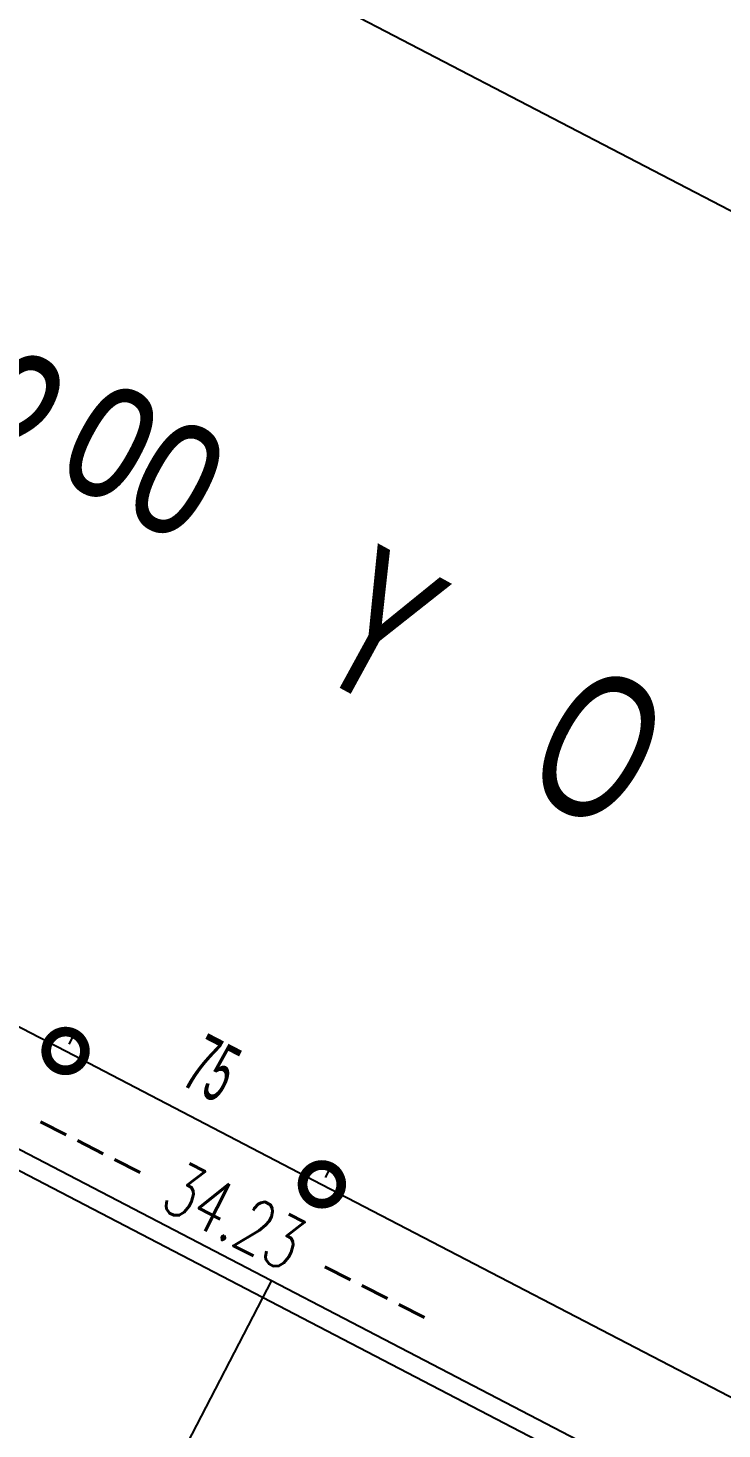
# Model space of a CAD drawing. Extents: x 3907.4 to 3911.57, y -3054.42 to -3053.7.
# Drawn here: x 3907.7162 to 3907.752, y -3053.8443 to -3053.7719 of the extents above; entities that cross this region are included whole.
import ezdxf

# ---------------------------------------------------------------- set-up
doc = ezdxf.new("R2010")
doc.units = 0
doc.header["$LTSCALE"] = 2
doc.header["$MEASUREMENT"] = 0
doc.linetypes.add('ACAD_ISO03W100', pattern=[30, 12, -18])
doc.layers.get('0').update_dxf_attribs({"linetype": 'CONTINUOUS'})
for name, color, linetype in [('ARAZİ', 7, 'CONTINUOUS'), ('AĞAÇ', 9, 'CONTINUOUS'), ('OLÇÜ', 6, 'CONTINUOUS'), ('TEXT', 11, 'CONTINUOUS'), ('ÖLÇÜ İZİ', 9, 'CONTINUOUS')]:
    doc.layers.add(name, color=color, linetype=linetype)
doc.styles.add('İSİM', font='comicbd.ttf')
doc.styles.add('KAPı-PEN', font='simplex.shx', dxfattribs={"width": 0.7, "height": 10})
doc.styles.add('ÖLÇÜ', font='stylu.ttf', dxfattribs={"width": 0.5})

msp = doc.modelspace()

# ---------------------------------------------------------------- linework, layer by layer
at = {"color": 0, "linetype": 'ByBlock', "const_width": 0.002}
for points in [[(3907.71788, -3053.824642, 1), (3907.718324, -3053.824873, 1)], [(3907.718324, -3053.824873, 1), (3907.71788, -3053.824642, 1)], [(3907.731132, -3053.831536, 1), (3907.731576, -3053.831766, 1)], [(3907.731576, -3053.831766, 1), (3907.731132, -3053.831536, 1)]]:
    msp.add_lwpolyline(points, format="xyb", close=True, dxfattribs=at)
at = {"layer": 'ARAZİ', "color": 7}
for p, q in [((3907.697447, -3053.752699), (3907.807689, -3053.810046)), ((3907.654235, -3053.797853), (3907.806089, -3053.876847))]:
    msp.add_line(p, q, dxfattribs=at)
at = {"layer": 'ARAZİ'}
msp.add_line((3907.805319, -3053.877573), (3907.653514, -3053.798605), dxfattribs=at)
at = {"layer": 'AĞAÇ', "color": 6}
for p, q in [((3907.718284, -3053.824408), (3907.718563, -3053.823871)), ((3907.718102, -3053.824758), (3907.731354, -3053.831651)), ((3907.731536, -3053.831301), (3907.731816, -3053.830764))]:
    msp.add_line(p, q, dxfattribs=at)
at = {"layer": 'OLÇÜ', "color": 6}
for p, q in [((3907.706957, -3053.818961), (3907.718102, -3053.824758)), ((3907.718284, -3053.824408), (3907.718563, -3053.823871)), ((3907.731536, -3053.831301), (3907.731816, -3053.830764)), ((3907.731354, -3053.831651), (3907.77793, -3053.855877))]:
    msp.add_line(p, q, dxfattribs=at)
at = {"layer": 'ÖLÇÜ İZİ', "linetype": 'ACAD_ISO03W100', "ltscale": 0.5}
msp.add_line((3907.675013, -3053.939968), (3907.728767, -3053.836624), dxfattribs=at)

# ---------------------------------------------------------------- texts
at = {"layer": 'AĞAÇ', "color": 62, "style": 'ÖLÇÜ', "width": 0.5}
msp.add_text('75', height=0.003, rotation=332.51897, dxfattribs=at).set_placement((3907.724004, -3053.826458))
at = {"layer": 'TEXT', "style": 'İSİM', "width": 0.7}
for s, p in [('12         Y    O    L', (3907.708259, -3053.792845)), ('oo', (3907.717349, -3053.794916))]:
    msp.add_text(s, height=0.0075, rotation=331.30803, dxfattribs=at).set_placement(p)
at = {"layer": 'TEXT', "color": 2, "style": 'KAPı-PEN', "width": 0.7}
msp.add_text('--- 34.23 ---', height=0.00275, rotation=333, dxfattribs=at).set_placement((3907.715978, -3053.829318))

doc.saveas('drawing.dxf')
